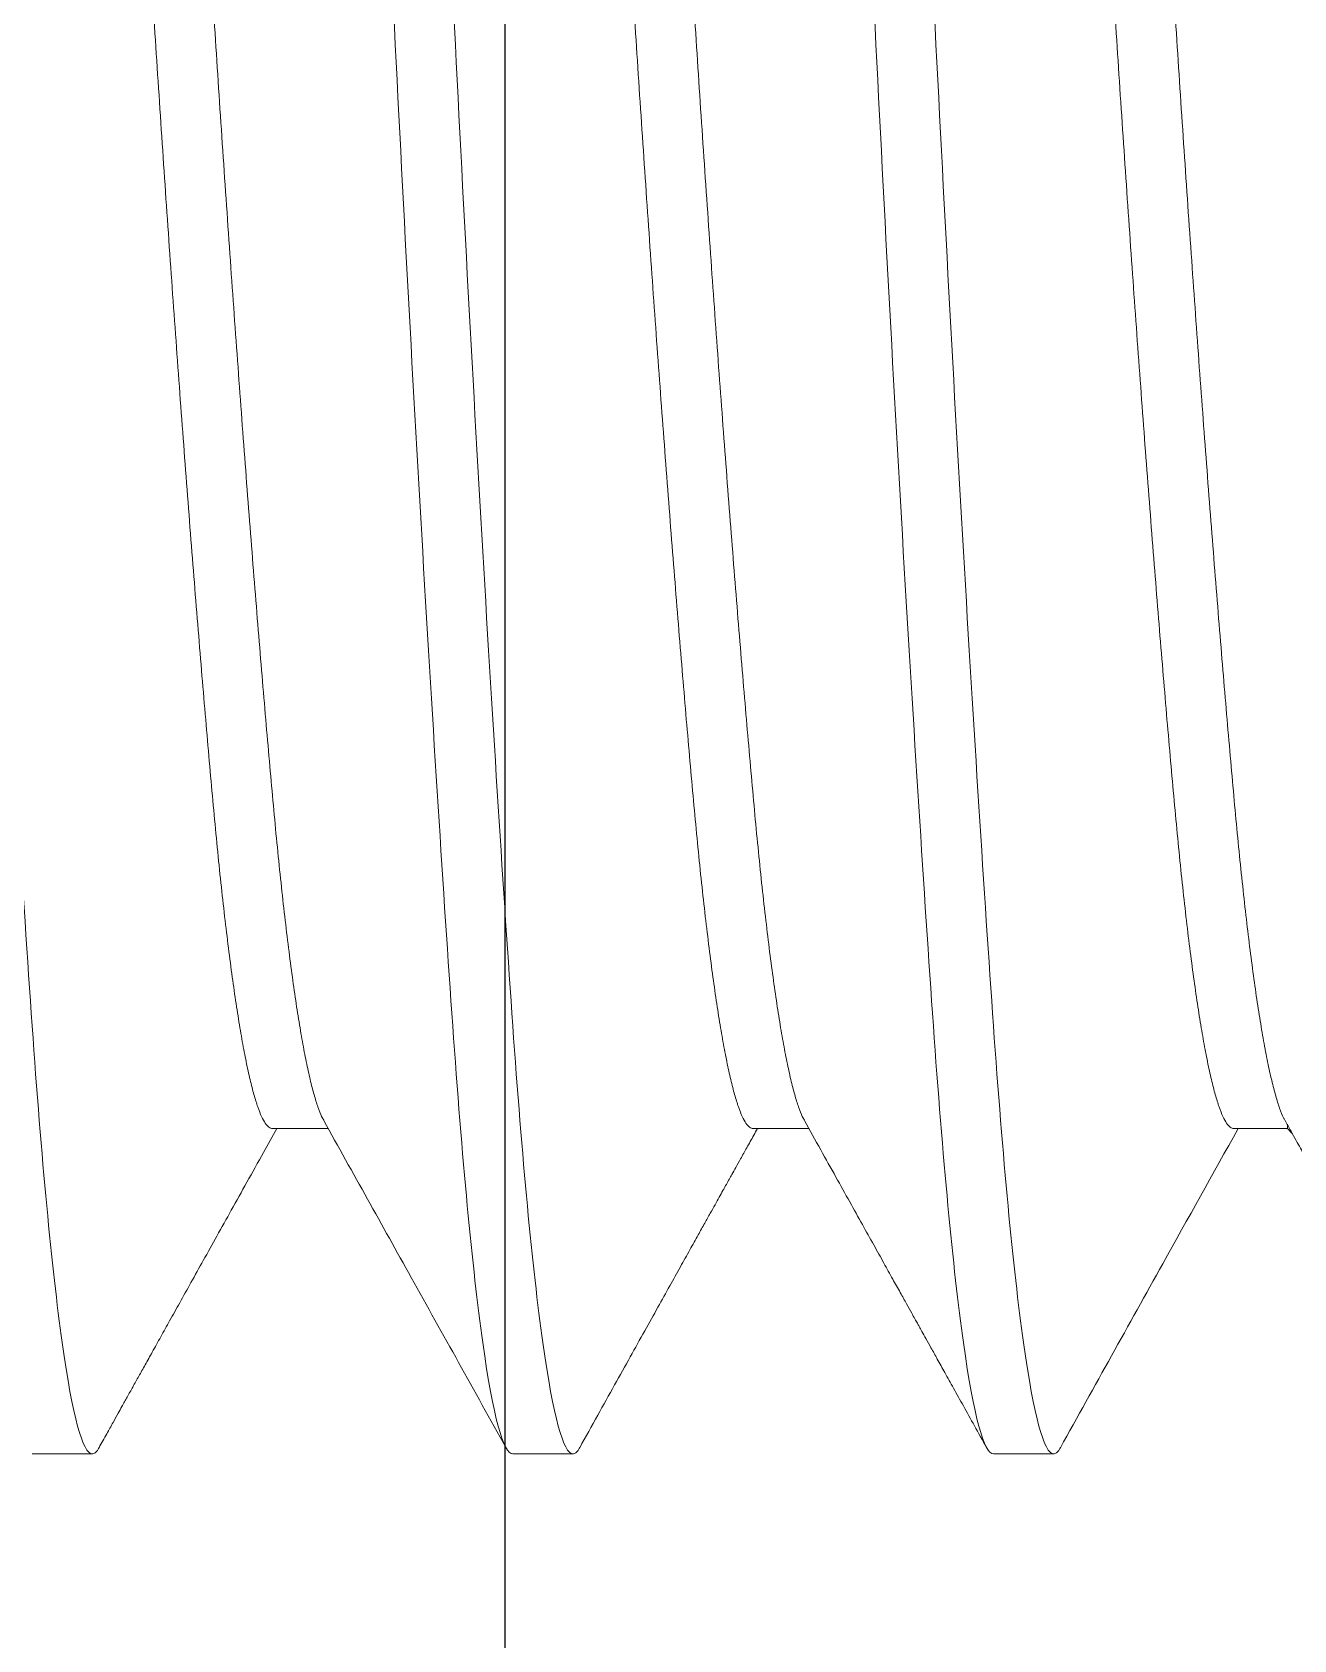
# Model space of a CAD drawing. Extents: x -82 to 113, y -82 to 93.
# Drawn here: x 7.3057 to 7.3877, y 71.21 to 71.3145 of the extents above; entities that cross this region are included whole.
import ezdxf

# ---------------------------------------------------------------- set-up
doc = ezdxf.new("R2010")
doc.units = 0
doc.header["$MEASUREMENT"] = 0
doc.linetypes.add('SLD-Solid', pattern=[0])
doc.layers.get('0').update_dxf_attribs({"linetype": 'CONTINUOUS'})
doc.layers.add('INERTIA', color=7, linetype='CONTINUOUS')
doc.layers.add('VENT', color=5, linetype='CONTINUOUS')

# ---------------------------------------------------------------- blocks, each defined once
blk = doc.blocks.new('no 10 1 in')
at = {"color": 7, "linetype": 'SLD-Solid', "lineweight": 15}
for p, q in [((0.1562500049866458, 0.09499999921857238), (0.1523437530286742, 0.09499999921857238)), ((0.1875000023173357, 0.09499999921857238), (0.183593754942649, 0.09499999921857238)), ((0.2187499996480256, 0.09499999921857238), (0.2148437522733389, 0.09499999921857238)), ((0.1371411884416602, 0.07385881635998715), (0.1368233356551514, 0.07417666685481095)), ((0.14062500402963, 0.07385881635998715), (0.1371411884416602, 0.07385881635998715)), ((0.1371411884416602, 0.07385881635998715), (0.1371411884416602, 0.07357239341877175)), ((0.1718750036519623, 0.07385881635998715), (0.1682507976024681, 0.07385881635998715)), ((0.2031250009826522, 0.07385881635998715), (0.1995010011807494, 0.07385881635998715))]:
    blk.add_line(p, q, dxfattribs=at)
for points, knots in [([(0.1406250032914045, -0.09499999999999886), (0.1400235192207901, -0.09499999999999886), (0.1393486791572514, -0.0925895185295218), (0.1379950774256145, -0.08294759264761353), (0.1373202373620757, -0.07574408246503594), (0.1361172692207901, -0.05860620596040178), (0.1354424291572514, -0.04799376019042256), (0.1340888274256145, -0.0247160919589362), (0.1334139873620757, -0.01211830869155506), (0.1322110192207901, 0.01211830869155506), (0.1315361791572514, 0.0247160919589362), (0.1301825774256145, 0.04799376019042256), (0.1295077373620757, 0.05860620596041599), (0.1283047692207901, 0.07574408246503594), (0.1276299291572514, 0.08294759264762774), (0.1262763274256145, 0.0925895185295218), (0.1256014873620757, 0.09499999999999886), (0.1250000032914045, 0.09499999999999886)], [0, 0, 0, 0, 0.125, 0.125, 0.25, 0.25, 0.375, 0.375, 0.5, 0.5, 0.625, 0.625, 0.75, 0.75, 0.875, 0.875, 1, 1, 1, 1]), ([(0.1372946504188235, 0.07333238077474391), (0.1371645072225078, 0.07356549839026627), (0.1369230111387196, 0.0739980756804357), (0.1365890035674511, 0.07459647151263482), (0.1363051987678432, 0.07510496540334088), (0.1360754578246315, 0.07551663836157729), (0.1359005902908734, 0.0758299979661956), (0.1357677875783452, 0.07606798720257757), (0.1356506121049392, 0.07627798526490892), (0.135525646336248, 0.07650194451315429), (0.1353164058539846, 0.07687696754655349), (0.1350055989323664, 0.07743405240330503), (0.13454228169104, 0.07826461329324275), (0.1339732632928303, 0.0792848071065464), (0.1332941651596684, 0.08050255761764902), (0.1323941087020444, 0.08211686698913923), (0.1312751652465067, 0.08412426086508162), (0.1299350777662767, 0.08652915910516867), (0.1285116226984542, 0.08908442491744495), (0.1270047919339277, 0.09179013642496159), (0.1259726997507755, 0.09364400886600777), (0.1254426889482829, 0.0945960288852632)], [0, 0, 0, 0, 0.03290063820474807, 0.06105102305376274, 0.08444994757806369, 0.1046618093595616, 0.1191469113177272, 0.1286712173141308, 0.1382463315830779, 0.1487810725972289, 0.1602757954310777, 0.1911681366571782, 0.2273950900273147, 0.2774793520554275, 0.3351271102266535, 0.39922389917364, 0.5052496131429683, 0.6183344065712181, 0.7384833243295506, 0.8657032139345467, 1, 1, 1, 1]), ([(0.1519007537712014, 0.09459546972506416), (0.1496813508395576, 0.09060945077959559), (0.1458317361172021, 0.08369559255336867), (0.1419757009071532, 0.0767851915828146), (0.1403427702067006, 0.07385881635998715)], [0, 0, 0, 0, 0.5765259881022352, 0.9999999999999999, 0.9999999999999999, 0.9999999999999999, 0.9999999999999999]), ([(0.1523437530286742, 0.09499999921857238), (0.1522802980535403, 0.0949830999223309), (0.1521529286726491, 0.09494917897453092), (0.152004656929364, 0.09479083563230972), (0.1519195521323695, 0.09461809008398347), (0.1519004191917475, 0.09457925407905066)], [0, 0, 0, 0, 0.4349042371243222, 0.8729572944622473, 1, 1, 1, 1]), ([(0.1679687532914045, -0.09499999999999886), (0.1673672692207901, -0.09499999999999886), (0.1666924291572514, -0.0925895185295218), (0.1653388274256145, -0.08294759264761353), (0.1646639873620757, -0.07574408246503594), (0.1634610192207901, -0.05860620596040178), (0.1627861791572514, -0.04799376019042256), (0.1614325774256145, -0.0247160919589362), (0.1607577373620757, -0.01211830869155506), (0.1595547692207901, 0.01211830869155506), (0.1588799291572514, 0.0247160919589362), (0.1575263274256145, 0.04799376019042256), (0.1568514873620757, 0.05860620596041599), (0.1556485192207901, 0.07574408246503594), (0.1549736791572514, 0.08294759264762774), (0.1536200774256145, 0.0925895185295218), (0.1529452373620757, 0.09499999999999886), (0.1523437532914045, 0.09499999999999886)], [0, 0, 0, 0, 0.125, 0.125, 0.25, 0.25, 0.375, 0.375, 0.5, 0.5, 0.625, 0.625, 0.75, 0.75, 0.875, 0.875, 1, 1, 1, 1]), ([(0.1718750032914045, -0.09499999999999886), (0.1712735192207901, -0.09499999999999886), (0.1705986791572514, -0.0925895185295218), (0.1692450774256145, -0.08294759264761353), (0.1685702373620757, -0.07574408246503594), (0.1673672692207901, -0.05860620596040178), (0.1666924291572514, -0.04799376019042256), (0.1653388274256145, -0.0247160919589362), (0.1646639873620757, -0.01211830869155506), (0.1634610192207901, 0.01211830869155506), (0.1627861791572514, 0.0247160919589362), (0.1614325774256145, 0.04799376019042256), (0.1607577373620757, 0.05860620596041599), (0.1595547692207901, 0.07574408246503594), (0.1588799291572514, 0.08294759264762774), (0.1575263274256145, 0.0925895185295218), (0.1568514873620757, 0.09499999999999886), (0.1562500032914045, 0.09499999999999886)], [0, 0, 0, 0, 0.1249999999999999, 0.1249999999999999, 0.2499999999999999, 0.2499999999999999, 0.3749999999999999, 0.3749999999999999, 0.4999999999999999, 0.4999999999999999, 0.6249999999999998, 0.6249999999999998, 0.7499999999999999, 0.7499999999999999, 0.8749999999999999, 0.8749999999999999, 1, 1, 1, 1]), ([(0.1685444117105703, 0.07333280243653917), (0.1681889645583965, 0.07396954673222922), (0.167505289900987, 0.07519427433385317), (0.1665208916430174, 0.0769584675952899), (0.1656183464521632, 0.07857639534353211), (0.1647976643524203, 0.08004794113483626), (0.1640588519439348, 0.0813729915459902), (0.1634018904857726, 0.08255144115105395), (0.1628267886889603, 0.0835832189849981), (0.1623335359459475, 0.08446825594295149), (0.1619221439241869, 0.08520651017535386), (0.1616044567111317, 0.08577662593144453), (0.1613721597281028, 0.08619354904405441), (0.1612105879545993, 0.08648353499761186), (0.1610598211332785, 0.08675412794846693), (0.1608752769454327, 0.08708538216457384), (0.1606186454617955, 0.0875460316828196), (0.1602850523190114, 0.08814487614942834), (0.1598744857411702, 0.08888193620323648), (0.1593869606625731, 0.08975725105669596), (0.1588224628742978, 0.09077084837235816), (0.1581810143576945, 0.0919227777510514), (0.1574625820103392, 0.09321306537151486), (0.1569580302863756, 0.09411939628833466), (0.1566929148701206, 0.09459562555659318)], [0, 0, 0, 0, 0.08987540323062103, 0.1728682734817736, 0.2489746935297028, 0.3181908402442846, 0.3805138846857429, 0.4359402278188665, 0.484466755269532, 0.5260918264366009, 0.5608125723454612, 0.5886271264543929, 0.6065293380222144, 0.6196340598938884, 0.6295389548871444, 0.6447033031742169, 0.6663647301550397, 0.6945237743479542, 0.7291818959454781, 0.7703398894880463, 0.8179988004831173, 0.8721607708027705, 0.9328272031258064, 1, 1, 1, 1]), ([(0.1831510421401958, 0.09459599221902693), (0.1827591489348492, 0.09389204609099977), (0.1820017135131025, 0.0925314873340568), (0.1809048219626561, 0.09056167534038195), (0.1798868058810399, 0.08873384723935374), (0.1789476546926494, 0.08704794666806492), (0.1780917846231773, 0.08551184856379734), (0.1773182727280869, 0.08412381967426086), (0.1766261901454413, 0.0828821187249531), (0.1760101814574, 0.081777090893695), (0.1754832647928311, 0.08083200235122945), (0.1750410229520298, 0.08003891531294016), (0.1746765040807077, 0.0793852591070845), (0.1743629777682258, 0.07882310441081586), (0.1740907709552175, 0.07833509290249197), (0.1738854157906644, 0.07796693485217077), (0.1737380714793062, 0.07770280241641103), (0.173640275946866, 0.0775274944781188), (0.1735409773344827, 0.07734950568345766), (0.1734141331780279, 0.07712212847985711), (0.1732334536075655, 0.07679828141017708), (0.1729826363616098, 0.07634875880947334), (0.1726614775616895, 0.07577318736858274), (0.1722699466299673, 0.07507162265083878), (0.171905977340657, 0.0744194888243328), (0.1716724868849155, 0.0740012362443565), (0.1715929806599092, 0.07385881635998715)], [0, 0, 0, 0, 0.1018144563952636, 0.1967828853898411, 0.284908931689223, 0.3661957935483363, 0.4406451087581504, 0.5071127662523985, 0.5669898556528488, 0.6202787306996469, 0.6669807685421736, 0.703722854448153, 0.7350245383730185, 0.7615547721457134, 0.7850614617740245, 0.8056366525523038, 0.8148248346340355, 0.8232804790400995, 0.8310031568880206, 0.8405796794757711, 0.8561814364059643, 0.8778645650578221, 0.9056277820397104, 0.9394697967467147, 0.9793887594235315, 1, 1, 1, 1]), ([(0.183593754942649, 0.09499999921857238), (0.1835302992915331, 0.09498309475267774), (0.1834029285557222, 0.09494916342863746), (0.1832547479000937, 0.09479097997574115), (0.1831697439383788, 0.09461845065401064), (0.1831507075607419, 0.0945798132392639)], [0, 0, 0, 0, 0.4351797095996454, 0.8735102207624106, 1, 1, 1, 1]), ([(0.1992187532914045, -0.09499999999999886), (0.1986172692207901, -0.09499999999999886), (0.1979424291572514, -0.0925895185295218), (0.1965888274256145, -0.08294759264761353), (0.1959139873620757, -0.07574408246503594), (0.1947110192207901, -0.05860620596040178), (0.1940361791572514, -0.04799376019042256), (0.1926825774256145, -0.0247160919589362), (0.1920077373620757, -0.01211830869155506), (0.1908047692207901, 0.01211830869155506), (0.1901299291572514, 0.0247160919589362), (0.1887763274256145, 0.04799376019042256), (0.1881014873620757, 0.05860620596041599), (0.1868985192207901, 0.07574408246503594), (0.1862236791572514, 0.08294759264762774), (0.1848700774256145, 0.0925895185295218), (0.1841952373620757, 0.09499999999999886), (0.1835937532914045, 0.09499999999999886)], [0, 0, 0, 0, 0.125, 0.125, 0.25, 0.25, 0.375, 0.375, 0.5, 0.5, 0.625, 0.625, 0.75, 0.75, 0.875, 0.875, 1, 1, 1, 1]), ([(0.2031250032914045, -0.09499999999999886), (0.2025235192207901, -0.09499999999999886), (0.2018486791572514, -0.0925895185295218), (0.2004950774256145, -0.08294759264761353), (0.1998202373620757, -0.07574408246503594), (0.1986172692207901, -0.05860620596040178), (0.1979424291572514, -0.04799376019042256), (0.1965888274256145, -0.0247160919589362), (0.1959139873620757, -0.01211830869155506), (0.1947110192207901, 0.01211830869155506), (0.1940361791572514, 0.0247160919589362), (0.1926825774256145, 0.04799376019042256), (0.1920077373620757, 0.05860620596041599), (0.1908047692207901, 0.07574408246503594), (0.1901299291572514, 0.08294759264762774), (0.1887763274256145, 0.0925895185295218), (0.1881014873620757, 0.09499999999999886), (0.1875000032914045, 0.09499999999999886)], [0, 0, 0, 0, 0.1250000000000001, 0.1250000000000001, 0.2500000000000001, 0.2500000000000001, 0.3750000000000001, 0.3750000000000001, 0.5000000000000001, 0.5000000000000001, 0.6250000000000002, 0.6250000000000002, 0.7500000000000001, 0.7500000000000001, 0.8750000000000001, 0.8750000000000001, 1, 1, 1, 1]), ([(0.1997945327898947, 0.07333258243909313), (0.197896386889397, 0.07673434967566095), (0.1939425303663711, 0.08382026418570376), (0.1899952587470466, 0.09090959909720198), (0.1879429717834569, 0.09459552472442567)], [0, 0, 0, 0, 0.4800745523748818, 1, 1, 1, 1]), ([(0.214400769057363, 0.0945954880581894), (0.2142337894596835, 0.09429554232754356), (0.2139284395824461, 0.09374704183235849), (0.2135133042469306, 0.09300137896177318), (0.2131839587975151, 0.09240987783901744), (0.2129351917031386, 0.0919631090515054), (0.2127389542820879, 0.0916107004638036), (0.2125645657432074, 0.09129750322571795), (0.2123865198075805, 0.09097780208975337), (0.2121365669893862, 0.09052893220689384), (0.2118083685448369, 0.08993963974964458), (0.2113876119179281, 0.08918418040980214), (0.2109109171948376, 0.08832835711186249), (0.2103792377340028, 0.08737390474198037), (0.2097837560684184, 0.08630507702578427), (0.2091303889631035, 0.08513247167337568), (0.2084013181460591, 0.08382423103047643), (0.207596551421716, 0.082380429103182), (0.2067220103076011, 0.08081174938891422), (0.2057785721077039, 0.07911990929812873), (0.2047671176851509, 0.07730663619528855), (0.2037805126972216, 0.07553838318183637), (0.2031309378983224, 0.07437471680680119), (0.2028429550742317, 0.07385881635998715)], [0, 0, 0, 0, 0.04338033875953514, 0.07932814126165358, 0.107844354643245, 0.1289307055594548, 0.1439459494495466, 0.1588153910954213, 0.1742297669510938, 0.190188187474908, 0.2237395019329357, 0.2594684586141136, 0.2994640957157266, 0.3475368428176002, 0.3975371852189978, 0.4540825270379055, 0.5171699752803072, 0.5867966417410486, 0.6629590804584927, 0.744120457179119, 0.8315789852313706, 0.9253321410357965, 1, 1, 1, 1]), ([(0.2148437522733389, 0.09499999921857238), (0.2147802991397043, 0.09498309923696979), (0.2146529334493721, 0.09494917691196747), (0.2145046547469178, 0.09479084545793626), (0.2144195580694372, 0.09461810198226317), (0.2144004298946243, 0.0945792724121759)], [0, 0, 0, 0, 0.4349151694132693, 0.8729792777978314, 1, 1, 1, 1]), ([(0.2304687532914045, -0.09499999999999886), (0.2298672692207901, -0.09499999999999886), (0.2291924291572514, -0.0925895185295218), (0.2278388274256145, -0.08294759264761353), (0.2271639873620757, -0.07574408246503594), (0.2259610192207901, -0.05860620596040178), (0.2252861791572514, -0.04799376019042256), (0.2239325774256145, -0.0247160919589362), (0.2232577373620757, -0.01211830869155506), (0.2220547692207901, 0.01211830869155506), (0.2213799291572514, 0.0247160919589362), (0.2200263274256145, 0.04799376019042256), (0.2193514873620757, 0.05860620596041599), (0.2181485192207901, 0.07574408246503594), (0.2174736791572514, 0.08294759264762774), (0.2161200774256145, 0.0925895185295218), (0.2154452373620757, 0.09499999999999886), (0.2148437532914045, 0.09499999999999886)], [0, 0, 0, 0, 0.125, 0.125, 0.25, 0.25, 0.375, 0.375, 0.5, 0.5, 0.625, 0.625, 0.75, 0.75, 0.875, 0.875, 1, 1, 1, 1]), ([(0.1523437530286742, -0.07385881635998715), (0.1522675171995047, -0.07384227291727541), (0.152114395192541, -0.07380904490393903), (0.1518785557699971, -0.07353887532354975), (0.151637771797084, -0.07310358445711529), (0.1513924124391792, -0.07248529261424608), (0.1511449132567577, -0.07169238524109289), (0.1508961660795762, -0.07072805160052553), (0.1506471092053516, -0.06959812973740043), (0.1503971256461227, -0.06829988226431283), (0.1501454246357525, -0.06682778568847425), (0.1498929186283817, -0.06518355602054271), (0.1496405746342475, -0.0633704171402627), (0.1493910107789702, -0.06140756941056225), (0.1491450781243202, -0.0593041896861024), (0.1489037443138272, -0.05707027694835176), (0.1486673686986251, -0.05471657139599984), (0.1484376701750989, -0.05224820417713261), (0.1482081456864535, -0.04965960870632102), (0.1479723059314324, -0.04694251664500371), (0.1477315227290887, -0.04409342056990795), (0.1474861600551094, -0.04112021158829293), (0.1472386606674831, -0.03805034237218763), (0.1469899171115117, -0.03489586777384091), (0.1467408593075561, -0.0316692456635792), (0.1464908767842417, -0.02836270253493467), (0.146239171225659, -0.02496508781931084), (0.1459866696459926, -0.02148731861556996), (0.1457343259150434, -0.01794132561175843), (0.1454847570698234, -0.01436405133790686), (0.145238829461789, -0.01076911326892116), (0.1449974943722054, -0.007169982111136619), (0.1447611192800764, -0.003579870211012803), (0.1445314203270414, -2.606799043292085e-06), (0.1443018961187477, 0.003572005627276553), (0.1440660561819413, 0.007154236445884976), (0.1438252732286287, 0.01074550366803351), (0.1435799102626447, 0.01433268203773252), (0.1433324107812837, 0.0178810344906708), (0.1430836683617258, 0.02137785170867801), (0.1428346064873836, 0.02481105078516066), (0.1425846244989657, 0.02818896767695378), (0.1423329221960898, 0.03152181898579443), (0.1420804198589281, 0.03479589905315095), (0.1418280761419624, 0.03799755314381059), (0.1415785075271856, 0.04109373654723925), (0.1413325799136942, 0.04407436479890237), (0.1410912443675443, 0.04693038972871477), (0.1408548706911574, 0.04965386889782053), (0.1406260357703673, 0.05223470977531974), (0.1403982857492565, 0.05468322803092462), (0.1401652167334078, 0.05700741432274015), (0.1399273085322648, 0.05921532043629441), (0.139684891243121, 0.06129660519435731), (0.1394388969058014, 0.06324162783050724), (0.1391901287934729, 0.06504154002045937), (0.1389394906487951, 0.06668844319119671), (0.1386838805203183, 0.06819896299828088), (0.1384242291314877, 0.0695582675973867), (0.138161585429259, 0.07075057276314567), (0.1379009135445699, 0.07175551843388916), (0.1376435157487776, 0.07255533139993986), (0.1374413547669064, 0.07307381666018387), (0.1373265015636207, 0.07325938896917705), (0.1372949277072735, 0.07331040394529964)], [0, 0, 0, 0, 0.01595400888946763, 0.03204411740017614, 0.04825267723743404, 0.06456120329870162, 0.08095049439832147, 0.09710662757238583, 0.1133023674804575, 0.1295182541091031, 0.1457346334228414, 0.1622620667005689, 0.1787488800884402, 0.1951746994720082, 0.2115195678688026, 0.2277641471000989, 0.2438898376817646, 0.2598788904826848, 0.2758328946114855, 0.2919230050470098, 0.3081315615174349, 0.3244401012734036, 0.3408293874682323, 0.3569855138820079, 0.3731812601744166, 0.3893971316565067, 0.4056135208454137, 0.4221409520608664, 0.4386277692109226, 0.4550535782093847, 0.4713984505888922, 0.4876430398260975, 0.5037687378512682, 0.5197577804988558, 0.5357117893883252, 0.5518018978990337, 0.5680104577362917, 0.5843189844864934, 0.6007082755861133, 0.616864408059321, 0.6330601486716481, 0.6492760353002937, 0.665492414614032, 0.6820198471873952, 0.6985066605752664, 0.7149324806546438, 0.7312773483624433, 0.7475219275937396, 0.7636476181754053, 0.7796366709763255, 0.7954087048070474, 0.8113139589177065, 0.8273354043909318, 0.8434551797499606, 0.8596547492379669, 0.8759150202903981, 0.892216446914736, 0.9085391429850668, 0.925639972666512, 0.9427191806354531, 0.959753931597988, 0.9767217416314904, 0.9936006627216407, 1, 1, 1, 1]), ([(0.1556738591423255, -0.07331080727396966), (0.1556306587124823, -0.073236868434293), (0.1555068366956789, -0.07302494331496234), (0.1552985661024309, -0.07247999662965299), (0.1550511833489168, -0.07169378472164567), (0.1548024149456069, -0.07072767777142985), (0.1545533553498899, -0.06959823022681633), (0.1543033765086079, -0.06829985531084048), (0.1540516730145214, -0.06682779311236686), (0.1537991723202481, -0.06518355393197339), (0.1535468232317498, -0.06337041773156216), (0.153297260730767, -0.06140756926063773), (0.1530513277145928, -0.05930418972593543), (0.1528099940013021, -0.05707027693773625), (0.1525736183557456, -0.05471657139901254), (0.1523439198572873, -0.05224820417558362), (0.1521143952986108, -0.04965960870949004), (0.1518785558013747, -0.04694251663372029), (0.1516377716313286, -0.04409342065270039), (0.1513924126175539, -0.04112021151318856), (0.1511449132675011, -0.03805034228798831), (0.1508961659317265, -0.03489586787138421), (0.1506471094580206, -0.03166924563325324), (0.1503971253682153, -0.02836270265318319), (0.1501454247867855, -0.02496508761626615), (0.149892918534249, -0.0214873187162965), (0.1496405748044936, -0.01794132571417606), (0.1493910106154317, -0.01436405113079786), (0.1491450781020376, -0.01076911338807918), (0.1489037443114967, -0.00716998209303199), (0.1486673688742144, -0.003579870215787651), (0.1484376700123562, -2.606797778526015e-06), (0.1482081457809272, 0.003572005627006547), (0.1479723058457125, 0.007154236445728657), (0.1477315229095666, 0.01074550366898563), (0.1474861598727557, 0.01433268203405191), (0.1472386606577629, 0.0178810345044127), (0.1469899172590772, 0.02137785160766725), (0.1467408590549439, 0.02481105087508695), (0.1464908770621491, 0.02818896776354052), (0.1462391710746829, 0.03152181888877692), (0.1459866697401253, 0.03479589906629599), (0.1457343257447974, 0.03799755314156528), (0.1454847572334188, 0.04109373654310389), (0.1452388294841285, 0.04407436481746174), (0.144997494374536, 0.0469303896592379), (0.1447611191044302, 0.04965386915436909), (0.1445314204898409, 0.05224451605215563), (0.1443018960242739, 0.05471118653332496), (0.1440660562676612, 0.05706013425380263), (0.1438252730481508, 0.05928985766293238), (0.1435799104449984, 0.06138968424653513), (0.1433324107910039, 0.06333794479024846), (0.1430836682141603, 0.06512871507403872), (0.1428346067399389, 0.0667573688149048), (0.1425846242212288, 0.06822792326289573), (0.1423329223464975, 0.06954366939403656), (0.1420804197668986, 0.07069613870217495), (0.1418280763044208, 0.07167802191403894), (0.1415785073925804, 0.07247921863432794), (0.1413325797840344, 0.07310024563986417), (0.1410912447619808, 0.07353746352609392), (0.1408548694031992, 0.07380882816292456), (0.1407014081502211, 0.07384220096386684), (0.14062500402963, 0.07385881635998715)], [0, 0, 0, 0, 0.008738778053305871, 0.02504727677410697, 0.04143654109361312, 0.05759264578098594, 0.07378835994618654, 0.09000421868369037, 0.1062205708114418, 0.1227479756773522, 0.1392347621268093, 0.1556605539732742, 0.1720053949686759, 0.1882499469667095, 0.2043756105144238, 0.2203646365104592, 0.2363186138931326, 0.2524086973543538, 0.2686172266519066, 0.2849257383784533, 0.3013149970974251, 0.3174710971270807, 0.3336668162680928, 0.3498826605650474, 0.3660990218619208, 0.3826264260742862, 0.3991132155849795, 0.4155389963505474, 0.4318838420176491, 0.4481284040215749, 0.4642540750127817, 0.4802430908555014, 0.4961970729988355, 0.5122871545352442, 0.5284956871996243, 0.5448041866093584, 0.5611934502331131, 0.5773495556213349, 0.5935452683780207, 0.6097611278215055, 0.6259774806552876, 0.642504885521198, 0.6589916712697126, 0.6754174638119854, 0.6917623041183936, 0.7080068561164272, 0.7241325196641414, 0.7401215456601768, 0.7560755230428502, 0.7721656065040714, 0.7883741358016243, 0.8046826482171036, 0.8210719069360753, 0.8372280062648753, 0.8534237261101413, 0.8696395704070958, 0.8858559317039694, 0.9023833352119716, 0.9188701247226648, 0.935295906184041, 0.9516407511621493, 0.9678853131660752, 0.9840109841572819, 1, 1, 1, 1]), ([(0.183593754942649, -0.07385881635998715), (0.1835175178158579, -0.07384227292057233), (0.1833643932090467, -0.07380904491522244), (0.1831285595951044, -0.07353887530142345), (0.1828877699335862, -0.0731035844792558), (0.1826424137891536, -0.07248529257839209), (0.1823949074619122, -0.07169238533452926), (0.1821461718720343, -0.07072805146201233), (0.1818971031739807, -0.0695981298665771), (0.1816471280030783, -0.06829988215308447), (0.1813954188961588, -0.06682778584510629), (0.1811429233118247, -0.06518355586017321), (0.1808905731238042, -0.06337041720212255), (0.1806410099167124, -0.0614075694603855), (0.1803950808098875, -0.05930418962410045), (0.1801537458767939, -0.05707027696283262), (0.179917371239128, -0.05471657133642793), (0.1796876699292511, -0.05224820416944453), (0.1794581418805024, -0.04965960883384923), (0.1792223054384294, -0.04694251665551974), (0.1789815263221612, -0.04409342039478759), (0.1787361576049307, -0.04112021179149394), (0.1784886646031509, -0.03805034216489389), (0.1782399152604057, -0.03489586790867349), (0.1779908605461173, -0.03166924551466366), (0.1777408714016815, -0.02836270285429521), (0.1774891756228953, -0.02496508751058002), (0.1772366689692149, -0.02148731863400144), (0.1769843219515224, -0.01794132579938434), (0.1767347576210909, -0.01436405122500162), (0.1764888289140458, -0.01076911328034669), (0.1762474937530101, -0.007169982126598029), (0.1760111200206325, -0.00357987008975158), (0.1757814157421649, -2.607021201583848e-06), (0.1755518977668657, 0.003572005858046623), (0.1753160518600225, 0.007154236237269629), (0.175075272865854, 0.01074550366772087), (0.1748299138425295, 0.0143326822497869), (0.1745824082914851, 0.01788103424981102), (0.174333672495834, 0.02137785195483843), (0.1740846038537143, 0.02481105053971078), (0.1738346286643946, 0.02818896791791303), (0.173582919575324, 0.03152181875064741), (0.1733304239370455, 0.03479589927717086), (0.1730780739467264, 0.037997552947175), (0.1728285100071503, 0.04109373662093674), (0.1725825836062427, 0.04407436499434425), (0.1723412386436962, 0.04693038933112348), (0.1721048739515822, 0.04965386939467464), (0.1718751701880592, 0.05224451603453417), (0.1716456421436874, 0.05471118640437567), (0.1714098081543511, 0.05706013438897628), (0.1711690190888362, 0.05928985757135763), (0.1709236604009448, 0.06138968411161727), (0.1706761646973405, 0.06333794541710347), (0.1704274161132275, 0.06512871305415047), (0.1701783610419056, 0.06675737605583265), (0.1699283725697001, 0.06822789651539551), (0.1696766744442471, 0.06954376973807541), (0.1694241766554114, 0.07069575690123031), (0.169171796555645, 0.07167943972601165), (0.1689223549580561, 0.07247395971495507), (0.1687131148905223, 0.0730223662078231), (0.1685885299734196, 0.07323596097269558), (0.1685447508733091, 0.07331101810486018)], [0, 0, 0, 0, 0.01595382477382045, 0.03204374626314931, 0.04825211905813014, 0.06456045623885005, 0.08094955821826996, 0.09710550287506561, 0.1133010566173465, 0.1295167547323932, 0.1457329469388239, 0.1622601873919789, 0.1787468105353667, 0.1951724396799303, 0.2115171180862839, 0.227761509177646, 0.2438870129963107, 0.259875881275726, 0.2758297012889326, 0.291919624703055, 0.3081279927702659, 0.3244363443344604, 0.340825440017663, 0.3569813800167876, 0.3731769387348307, 0.3893926231154522, 0.4056088230788737, 0.4221360635828398, 0.4386226904883688, 0.4550483085521452, 0.4713929916301527, 0.4876373927273078, 0.5037629039893914, 0.5197517621155897, 0.5357055855714492, 0.5517955084017441, 0.568003879835749, 0.5843122170164688, 0.6007013189958887, 0.6168572636526843, 0.6330528173949652, 0.6492685155100119, 0.6654847077164426, 0.6820119481695975, 0.6984985713129853, 0.7149242004575491, 0.7312688788639027, 0.7475132713163498, 0.7636387737939877, 0.7796276420734031, 0.7955814620866097, 0.8116713855007321, 0.8278797549289193, 0.844188105115256, 0.8605772007984586, 0.8767331407975832, 0.8929286995156263, 0.9091443838962479, 0.9253605838596694, 0.9418878243636355, 0.9583744512691644, 0.9748000693329408, 0.9911447524109483, 1, 1, 1, 1]), ([(0.1869239023058071, -0.07331088977301192), (0.1868806886256493, -0.07323692591133124), (0.1867568560360269, -0.07302497598031721), (0.1865485588959359, -0.07247999886844525), (0.1863011896443254, -0.07169378403516191), (0.1860524083860469, -0.07072767805598801), (0.1858033594156723, -0.06959823010748778), (0.1855533782698444, -0.06829985530305294), (0.1853016733447816, -0.06682779308523834), (0.1850491668240011, -0.06518355410247523), (0.1847968288661832, -0.06337041749313244), (0.184547255105258, -0.06140756945529802), (0.1843013286494397, -0.05930418964665307), (0.1840599935633236, -0.05707027693711098), (0.1838236169325569, -0.05471657148017073), (0.1835939236937634, -0.05224820401656416), (0.1833643927947719, -0.04965960888584675), (0.1831285597675105, -0.04694251645180714), (0.1828877697296321, -0.04409342077491374), (0.1826424139778737, -0.04112021137049737), (0.1823949074699271, -0.03805034260764728), (0.1821461717249235, -0.03489586745119766), (0.1818971034264791, -0.03166924598430398), (0.1816471277252276, -0.02836270238222482), (0.181395419047135, -0.0249650879636647), (0.1811429232177488, -0.02148731838431672), (0.1808905732941071, -0.01794132583918895), (0.1806410097531739, -0.01436405121374662), (0.1803950807876049, -0.01076911328580366), (0.1801537458744633, -0.007169982116039364), (0.1799173714147742, -0.003579870126174001), (0.1796876697665084, -2.606789237802332e-06), (0.1794581419749193, 0.003572005454202554), (0.1792223053526527, 0.007154236436392125), (0.1789815265026959, 0.01074550388169371), (0.178736157422577, 0.01433268179502534), (0.1784886645934307, 0.01788103473948865), (0.1782399154079712, 0.0213778514609686), (0.1779908602935052, 0.02481105102893366), (0.1777408716795321, 0.02818896744435051), (0.1774891754719192, 0.0315218191889528), (0.1772366690632907, 0.03479589904432601), (0.1769843217812763, 0.03799755297765728), (0.1767347577846863, 0.04109373663983718), (0.1764888289363284, 0.04407436480653359), (0.1762474937553407, 0.04693038964913399), (0.1760111198449863, 0.04965386924214954), (0.1757814159049644, 0.05224451589617729), (0.1755518976724488, 0.0547111866891612), (0.1753160519457992, 0.05706013411781896), (0.1750752726853761, 0.05928985766708195), (0.1748299140248832, 0.0613896843636752), (0.1745824083012053, 0.06333794466374343), (0.1743336723482685, 0.06512871519502994), (0.1740846041063264, 0.06675736870332116), (0.1738346283864871, 0.06822792336306804), (0.1735829197262433, 0.06954366930565925), (0.1733304238433675, 0.07069613877732195), (0.1730780741154945, 0.07167802185483652), (0.1728285098491824, 0.07247921865879903), (0.1725825835632691, 0.07310024566568529), (0.1723412387177063, 0.073537463486673), (0.172104873845683, 0.07380882818047496), (0.1719514093778685, 0.07384220096901117), (0.1718750036519623, 0.07385881635998715)], [0, 0, 0, 0, 0.008741723467900751, 0.02505017509709636, 0.04143938931559761, 0.05759544738811759, 0.07379111201053357, 0.09000692255389292, 0.1062232271920621, 0.1227505836422622, 0.139237319690493, 0.1556630641105025, 0.172007855839428, 0.1882523595580397, 0.204377975179673, 0.2203669529967239, 0.2363208836225635, 0.2524109185929648, 0.2686194003986527, 0.2849278636556868, 0.3013170743609124, 0.3174731249723279, 0.3336687973875612, 0.3498845927844347, 0.3661009065916982, 0.3826282602752783, 0.3991150014875508, 0.415540733435078, 0.4318855298356898, 0.4481300435601639, 0.4642556666252677, 0.4802446356070288, 0.4961985709935172, 0.5122886040391116, 0.5284970878506311, 0.5448055394798267, 0.5611947536983279, 0.577350811770848, 0.5935464763932639, 0.6097622883485874, 0.6259785915747058, 0.6425059480249059, 0.6589926854750111, 0.6754184285034024, 0.6917632202323278, 0.7080077239509396, 0.7241333395725729, 0.7401223187076215, 0.7560762480154887, 0.7721662843268653, 0.7883747647715674, 0.8046832280286016, 0.8210724387338273, 0.8372284893452427, 0.8534241617604761, 0.8696399571573497, 0.8858562709646131, 0.9023836246481931, 0.9188703658604656, 0.9352960978079928, 0.9516408942086045, 0.9678854092941724, 0.9840110310182406, 1, 1, 1, 1]), ([(0.2148437522733389, -0.07385881635998715), (0.214767515102892, -0.07384227292112655), (0.2146143904083146, -0.07380904491689932), (0.2143785574583603, -0.07353887529465908), (0.2141377652529286, -0.07310358451724142), (0.2138924187270845, -0.07248529250162505), (0.2136449038578121, -0.07169238536302203), (0.213396165556162, -0.0707280516080857), (0.2131471161731042, -0.06959812957290978), (0.2128971211469661, -0.06829988233593554), (0.2126454174037349, -0.06682778581725302), (0.2123929202227259, -0.06518355587171243), (0.2121405709476107, -0.06337041718410319), (0.2118910057094467, -0.06140756957553606), (0.2116450837990556, -0.05930418952320338), (0.211403749493968, -0.05707027682355204), (0.2111673653274124, -0.05471657161260168), (0.2109376740305606, -0.05224820400168539), (0.2107081427845969, -0.04965960888219456), (0.2104723091973142, -0.04694251648180625), (0.2102315217712203, -0.04409342057658705), (0.2099861560209888, -0.04112021172979041), (0.2097386595077069, -0.03805034239967142), (0.2094899211236338, -0.03489586748264628), (0.2092408535301615, -0.03166924597599063), (0.2089908776491143, -0.02836270238395855), (0.2087391689839251, -0.02496508796505736), (0.2084866732858472, -0.02148731837681339), (0.2082343228235004, -0.01794132586763908), (0.2079847612870935, -0.01436405100803029), (0.2077388248611101, -0.01076911347431064), (0.2074974903919724, -0.007169982271690856), (0.2072611214923086, -0.00357987011486216), (0.2070314245555096, -2.606676005711961e-06), (0.2068018998954813, 0.003572005876335993), (0.2065660458544585, 0.007154235815931997), (0.206325278857264, 0.01074550414028863), (0.20607990730349, 0.01433268178982416), (0.2058324124299133, 0.01788103449830203), (0.2055836738146013, 0.02137785191517594), (0.2053346059249179, 0.0248110505502126), (0.2050846305460823, 0.02818896791562508), (0.2048329214609907, 0.03152181874925475), (0.2045804260004616, 0.0347958992852142), (0.2043280752949954, 0.03799755291657902), (0.2040785140154071, 0.04109373682121031), (0.2038325777327259, 0.04407436465690751), (0.2035912421918624, 0.04693038949909578), (0.2033548769829281, 0.04965386951654693), (0.2031251660366138, 0.05224451589712942), (0.2028956397793422, 0.05471118641943917), (0.2026598057701108, 0.05706013439915125), (0.2024190149624019, 0.05928985745163118), (0.2021736633616342, 0.06138968421304014), (0.2019261684723688, 0.06333794552949712), (0.2016774096452423, 0.0651287128358149), (0.2014283672634178, 0.06675737627357137), (0.2011783655725594, 0.06822789631306136), (0.2009266803446508, 0.0695437699282877), (0.2006741715092062, 0.07069575673071427), (0.2004217952068075, 0.07167944006715743), (0.2001723495031342, 0.07247395847747384), (0.1999631341947747, 0.07302233290727145), (0.1998385568986123, 0.07323590943802571), (0.1997947894535628, 0.07331094477237343)], [0, 0, 0, 0, 0.01595386946959409, 0.03204383603597892, 0.04825225423986546, 0.06456063573171122, 0.08094978501787471, 0.09710577493669492, 0.1133013712349843, 0.1295171176034013, 0.1457333552406445, 0.1622606419960354, 0.178747311327867, 0.1951729864899955, 0.2115177093091663, 0.2277621459103418, 0.2438876962468056, 0.2598766080021769, 0.2758304727111416, 0.2919204412023254, 0.3081288560394088, 0.3244372532926066, 0.3408263948910229, 0.356982378750464, 0.3731779842500175, 0.389393712648069, 0.4056099594543685, 0.4221372448518609, 0.4386239179458442, 0.4550495820271543, 0.4713943122739341, 0.4876387588809307, 0.5037643139787474, 0.5197532155808704, 0.5357070850504663, 0.5517970542988166, 0.5680054697807694, 0.5843138540283151, 0.6007030005314796, 0.6168589904502998, 0.6330545895655729, 0.6492703331100477, 0.6654865707472908, 0.6820138575026818, 0.6985005268345134, 0.7149262019966418, 0.7312709275717548, 0.7475153641729304, 0.763640911827307, 0.7796298262186887, 0.7955836909276534, 0.8116736594188372, 0.8278820742559206, 0.8441904687534206, 0.8605796103518368, 0.8767355970146941, 0.8929311996972648, 0.9091469309192614, 0.9253631749014987, 0.9418904631164363, 0.9583771362104196, 0.9748028002917297, 0.9911475277825679, 0.9999999999999999, 0.9999999999999999, 0.9999999999999999, 0.9999999999999999]), ([(0.2181739546358585, -0.07331098602189456), (0.2181307244313189, -0.07323699334736489), (0.21800687778682, -0.07302501784204196), (0.2177985596790677, -0.07248000076448591), (0.2175511938566501, -0.07169378347155941), (0.2173024023148855, -0.07072767831714089), (0.2170533636120808, -0.06959822998673815), (0.2168033790213713, -0.0682998553433265), (0.2165516776328218, -0.06682779296423291), (0.216299160216181, -0.0651835543320658), (0.216046834982933, -0.06337041723860182), (0.2157972486684798, -0.0614075697086065), (0.2155513323490368, -0.05930418951966487), (0.2153099965623255, -0.05707027682419152), (0.2150736127637742, -0.05471657161351118), (0.2148439214606128, -0.05224820399742214), (0.2146143898762034, -0.0496596088983523), (0.2143785576627124, -0.04694251642064273), (0.2141377650403342, -0.04409342096882085), (0.2138924189180784, -0.04112021103019003), (0.2136449038652017, -0.03805034274418517), (0.2133961654092218, -0.03489586786483301), (0.2131471164255458, -0.03166924519734948), (0.2128971208691155, -0.02836270284056752), (0.212645417554711, -0.02496508789005247), (0.2123929201286501, -0.02148731841100471), (0.2121405711178568, -0.01794132580664609), (0.2118910055458514, -0.01436405141683395), (0.2116450837767729, -0.0107691131117349), (0.2114037494916943, -0.007169981905761347), (0.2111673655030586, -0.003579870535020291), (0.2109376738678179, -2.606549273309611e-06), (0.2107081428790138, 0.003572005388349453), (0.2104723091115943, 0.007154236659374646), (0.2102315219516981, 0.01074550365699167), (0.2099861558386351, 0.01433268186647751), (0.2097386594979866, 0.01788103447803735), (0.2094899212711994, 0.02137785192059027), (0.2092408532775494, 0.02481105054874888), (0.2089908779270218, 0.0281889679160372), (0.2087391688328921, 0.03152181874909843), (0.2084866733799799, 0.03479589928545579), (0.2082343226532544, 0.03799755291581164), (0.207984761450632, 0.04109373682402406), (0.2077388248833927, 0.04407436464646253), (0.207497490394303, 0.04693038953764983), (0.2072611213167193, 0.04965386922584969), (0.2070314247183092, 0.05224451614165559), (0.2068018998010643, 0.05471118669504449), (0.2065660459401784, 0.05706013385378128), (0.2063252786767862, 0.05928985795114272), (0.2060799074858437, 0.06138968410036227), (0.2058324124396336, 0.06333794479982657), (0.2055836736670358, 0.06512871517234942), (0.2053346061774732, 0.06675736870937499), (0.2050846302682885, 0.06822792336154748), (0.2048329216117395, 0.06954366930570188), (0.2045804259072952, 0.07069613877872882), (0.2043280754616035, 0.07167802184922323), (0.2040785138654542, 0.07247921870211371), (0.20383257766008, 0.07310024560348438), (0.2035912423752961, 0.07353746351444101), (0.2033548764730995, 0.07380882818318923), (0.2032014084712728, 0.07384220096945171), (0.2031250009826522, 0.07385881635998715)], [0, 0, 0, 0, 0.008745302498422246, 0.02505369522274632, 0.0414428502446678, 0.05759885136447119, 0.07379445608091388, 0.09001020805401418, 0.1062264541201396, 0.1227537522835367, 0.1392404273811026, 0.1556661138642265, 0.1720108451790638, 0.1882552902237789, 0.2043808489419875, 0.2203697690080817, 0.2363236420095524, 0.2524136188639863, 0.2686220421258859, 0.2849304451001697, 0.3013195980003416, 0.3174755902573463, 0.3336712013580738, 0.3498869410086894, 0.3661031962438761, 0.3826304902319273, 0.39911717189536, 0.4155428445144083, 0.4318875805009153, 0.4481320355514567, 0.4642576017131083, 0.4802465116259487, 0.4962003893880531, 0.512290364317687, 0.5284987909463915, 0.5448071836707157, 0.5611963386926372, 0.5773523370090241, 0.593547944542452, 0.6097636965155523, 0.6259799425816778, 0.6425072379276283, 0.6589939158289074, 0.6754195995287797, 0.6917643335995606, 0.7080087786442758, 0.7241343346803958, 0.74012325474649, 0.7560771277479607, 0.7721671072843611, 0.7883755278243249, 0.8046839335543079, 0.8210730836714785, 0.8372290759284832, 0.8534246898461948, 0.869640426672864, 0.8858566819080507, 0.9023839758961018, 0.9188706575595346, 0.9352963301785827, 0.9516410689210327, 0.9678855239715741, 0.9840110874511383, 0.9999999999999999, 0.9999999999999999, 0.9999999999999999, 0.9999999999999999])]:
    blk.add_open_spline(points, degree=3, knots=knots, dxfattribs=at)
blk = doc.blocks.new('3203-1_Sash_Component')
blk.add_line((0.07199880475264919, 2.875992173670003), (1.218999015767196, 2.875992173670003))
blk = doc.blocks.new('3203_Sash_Assembly')
blk.add_blockref('3203-1_Sash_Component', (0, 0))

msp = doc.modelspace()

# ---------------------------------------------------------------- block references
at = {"layer": 'INERTIA', "rotation": 180}
msp.add_blockref('no 10 1 in', (7.52445826194023, 71.31712371845236), dxfattribs=at)
at = {"layer": 'VENT', "rotation": 270}
msp.add_blockref('3203_Sash_Assembly', (4.460438476903406, 71.60166229365153), dxfattribs=at)

doc.saveas('drawing.dxf')
